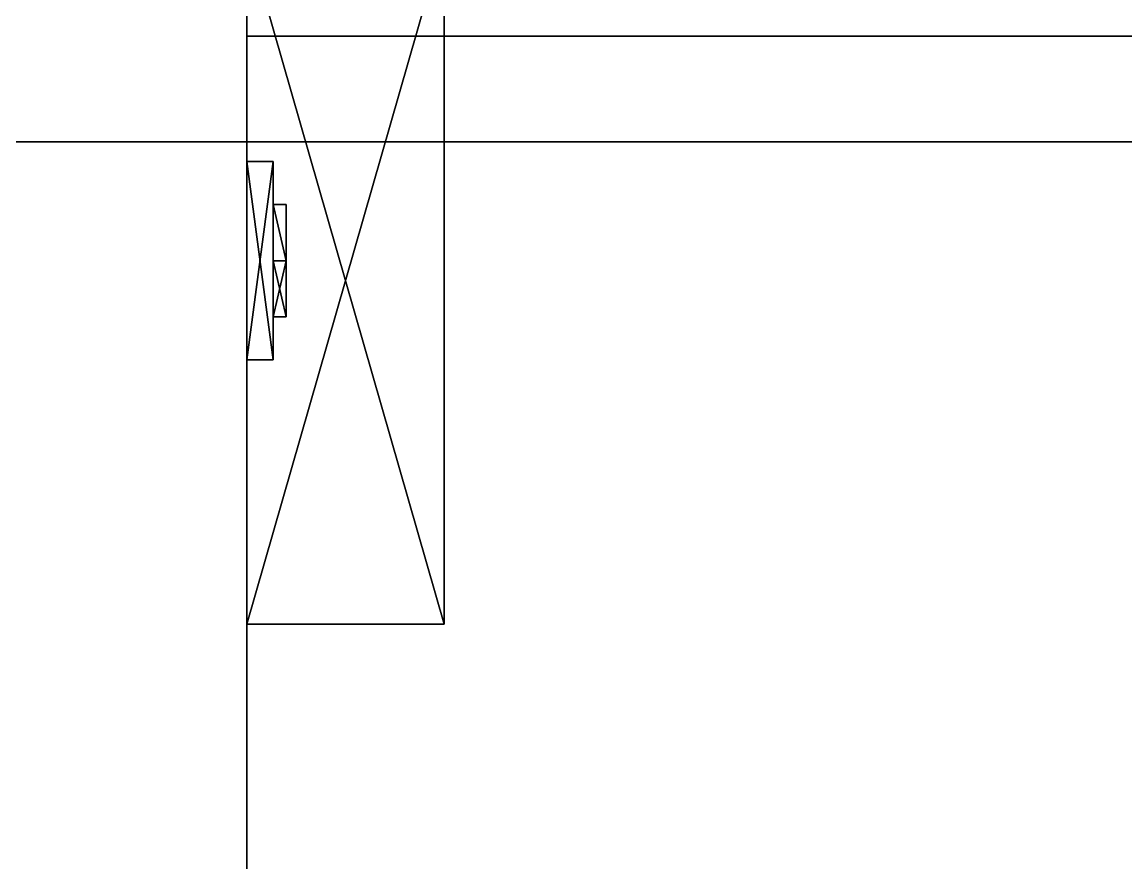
# Model space of a CAD drawing. Extents: x 0 to 6014, y -2453 to 0.
# Drawn here: x 1588 to 1671.5, y -1572.6 to -1508.9 of the extents above; entities that cross this region are included whole.
import ezdxf

# ---------------------------------------------------------------- set-up
doc = ezdxf.new("R2010")
doc.units = 0
for name, color, linetype in [('LAYER0', 7, 'CONTINUOUS'), ('LAYER1', 7, 'CONTINUOUS'), ('LAYER439', 7, 'CONTINUOUS'), ('LAYER472', 7, 'CONTINUOUS'), ('LAYER473', 7, 'CONTINUOUS'), ('LAYER476', 7, 'CONTINUOUS'), ('LAYER477', 7, 'CONTINUOUS'), ('LAYER478', 7, 'CONTINUOUS'), ('LAYER479', 7, 'CONTINUOUS'), ('LAYER480', 7, 'CONTINUOUS'), ('LAYER481', 7, 'CONTINUOUS'), ('LAYER482', 7, 'CONTINUOUS'), ('LAYER483', 7, 'CONTINUOUS'), ('LAYER485', 253, 'CONTINUOUS'), ('LAYER487', 253, 'CONTINUOUS'), ('LAYER489', 253, 'CONTINUOUS'), ('LAYER491', 253, 'CONTINUOUS'), ('LAYER493', 253, 'CONTINUOUS'), ('LAYER506', 254, 'CONTINUOUS')]:
    doc.layers.add(name, color=color, linetype=linetype)

msp = doc.modelspace()

# ---------------------------------------------------------------- linework, layer by layer
at = {"layer": 'LAYER0'}
for points, invisible_edges in [([(1510, -265), (4585, 0), (2107, -1840), (1510, -265)], 7), ([(1510, -265, 5), (2107, -1840, 5), (1510, 0, 5), (1510, -265, 5)], 3), ([(1510, 0, 5), (2107, -1840, 5), (4585, 0, 5), (1510, 0, 5)], 3), ([(2107, -1840, 5), (0, -10, 5), (0, -1840, 5), (2107, -1840, 5)], 1), ([(0, -10, 5), (2107, -1840, 5), (1065, -265, 5), (0, -10, 5)], 7), ([(0, -1840), (1065, -265), (2107, -1840), (0, -1840)], 3), ([(2107, -1840), (1065, -265), (1510, -265), (2107, -1840)], 5), ([(1065, -265, 5), (2107, -1840, 5), (1510, -265, 5), (1065, -265, 5)], 3)]:
    msp.add_3dface(points, dxfattribs=dict(at, invisible_edges=invisible_edges))
at = {"layer": 'LAYER439', "invisible_edges": 1}
for points in [[(1605, -1690, 155), (1587, -1490, 155), (1605, -1490, 155), (1605, -1690, 155)], [(1587, -1490, 155), (1605, -1690, 155), (1587, -1690, 155), (1587, -1490, 155)], [(1587, -1690, 2293), (1605, -1490, 2293), (1587, -1490, 2293), (1587, -1690, 2293)], [(1605, -1490, 2293), (1587, -1690, 2293), (1605, -1690, 2293), (1605, -1490, 2293)], [(1605, -1690, 155), (1605, -1490, 2293), (1605, -1690, 2293), (1605, -1690, 155)], [(1605, -1490, 2293), (1605, -1690, 155), (1605, -1490, 155), (1605, -1490, 2293)]]:
    msp.add_3dface(points, dxfattribs=at)
at = {"layer": 'LAYER472', "invisible_edges": 1}
for points in [[(1605, -1690, 156), (2239, -1490, 156), (2239, -1690, 156), (1605, -1690, 156)], [(2239, -1490, 156), (1605, -1690, 156), (1605, -1490, 156), (2239, -1490, 156)], [(1605, -1690, 156), (1605, -1490, 174), (1605, -1490, 156), (1605, -1690, 156)], [(1605, -1490, 174), (1605, -1690, 156), (1605, -1690, 174), (1605, -1490, 174)], [(1605, -1490, 174), (2239, -1690, 174), (2239, -1490, 174), (1605, -1490, 174)], [(2239, -1690, 174), (1605, -1490, 174), (1605, -1690, 174), (2239, -1690, 174)]]:
    msp.add_3dface(points, dxfattribs=at)
at = {"layer": 'LAYER473', "invisible_edges": 1}
for points in [[(2239, -1690, 2292), (1605, -1490, 2292), (1605, -1690, 2292), (2239, -1690, 2292)], [(1605, -1490, 2292), (2239, -1690, 2292), (2239, -1490, 2292), (1605, -1490, 2292)], [(1605, -1690, 2274), (1605, -1490, 2292), (1605, -1490, 2274), (1605, -1690, 2274)], [(1605, -1490, 2292), (1605, -1690, 2274), (1605, -1690, 2292), (1605, -1490, 2292)], [(2239, -1490, 2274), (1605, -1690, 2274), (1605, -1490, 2274), (2239, -1490, 2274)], [(1605, -1690, 2274), (2239, -1490, 2274), (2239, -1690, 2274), (1605, -1690, 2274)]]:
    msp.add_3dface(points, dxfattribs=at)
at = {"layer": 'LAYER476', "invisible_edges": 1}
for points in [[(2239, -1690, 409), (1605, -1510, 409), (1605, -1690, 409), (2239, -1690, 409)], [(1605, -1510, 409), (2239, -1690, 409), (2239, -1510, 409), (1605, -1510, 409)], [(1605, -1690, 391), (1605, -1510, 409), (1605, -1510, 391), (1605, -1690, 391)], [(1605, -1510, 409), (1605, -1690, 391), (1605, -1690, 409), (1605, -1510, 409)], [(2239, -1510, 391), (1605, -1510, 409), (2239, -1510, 409), (2239, -1510, 391)], [(1605, -1510, 409), (2239, -1510, 391), (1605, -1510, 391), (1605, -1510, 409)], [(2239, -1510, 391), (1605, -1690, 391), (1605, -1510, 391), (2239, -1510, 391)], [(1605, -1690, 391), (2239, -1510, 391), (2239, -1690, 391), (1605, -1690, 391)]]:
    msp.add_3dface(points, dxfattribs=at)
at = {"layer": 'LAYER477', "invisible_edges": 1}
for points in [[(2239, -1690, 1350.5), (1605, -1510, 1350.5), (1605, -1690, 1350.5), (2239, -1690, 1350.5)], [(1605, -1510, 1350.5), (2239, -1690, 1350.5), (2239, -1510, 1350.5), (1605, -1510, 1350.5)], [(1605, -1690, 1332.5), (1605, -1510, 1350.5), (1605, -1510, 1332.5), (1605, -1690, 1332.5)], [(1605, -1510, 1350.5), (1605, -1690, 1332.5), (1605, -1690, 1350.5), (1605, -1510, 1350.5)], [(2239, -1510, 1332.5), (1605, -1510, 1350.5), (2239, -1510, 1350.5), (2239, -1510, 1332.5)], [(1605, -1510, 1350.5), (2239, -1510, 1332.5), (1605, -1510, 1332.5), (1605, -1510, 1350.5)], [(2239, -1510, 1332.5), (1605, -1690, 1332.5), (1605, -1510, 1332.5), (2239, -1510, 1332.5)], [(1605, -1690, 1332.5), (2239, -1510, 1332.5), (2239, -1690, 1332.5), (1605, -1690, 1332.5)]]:
    msp.add_3dface(points, dxfattribs=at)
at = {"layer": 'LAYER478', "invisible_edges": 1}
for points in [[(2239, -1690, 879), (1605, -1510, 879), (1605, -1690, 879), (2239, -1690, 879)], [(1605, -1510, 879), (2239, -1690, 879), (2239, -1510, 879), (1605, -1510, 879)], [(1605, -1690, 861), (1605, -1510, 879), (1605, -1510, 861), (1605, -1690, 861)], [(1605, -1510, 879), (1605, -1690, 861), (1605, -1690, 879), (1605, -1510, 879)], [(2239, -1510, 861), (1605, -1510, 879), (2239, -1510, 879), (2239, -1510, 861)], [(1605, -1510, 879), (2239, -1510, 861), (1605, -1510, 861), (1605, -1510, 879)], [(2239, -1510, 861), (1605, -1690, 861), (1605, -1510, 861), (2239, -1510, 861)], [(1605, -1690, 861), (2239, -1510, 861), (2239, -1690, 861), (1605, -1690, 861)]]:
    msp.add_3dface(points, dxfattribs=at)
at = {"layer": 'LAYER479', "invisible_edges": 1}
for points in [[(2239, -1690, 644), (1605, -1510, 644), (1605, -1690, 644), (2239, -1690, 644)], [(1605, -1510, 644), (2239, -1690, 644), (2239, -1510, 644), (1605, -1510, 644)], [(1605, -1690, 626), (1605, -1510, 644), (1605, -1510, 626), (1605, -1690, 626)], [(1605, -1510, 644), (1605, -1690, 626), (1605, -1690, 644), (1605, -1510, 644)], [(2239, -1510, 626), (1605, -1510, 644), (2239, -1510, 644), (2239, -1510, 626)], [(1605, -1510, 644), (2239, -1510, 626), (1605, -1510, 626), (1605, -1510, 644)], [(2239, -1510, 626), (1605, -1690, 626), (1605, -1510, 626), (2239, -1510, 626)], [(1605, -1690, 626), (2239, -1510, 626), (2239, -1690, 626), (1605, -1690, 626)]]:
    msp.add_3dface(points, dxfattribs=at)
at = {"layer": 'LAYER480', "invisible_edges": 1}
for points in [[(2239, -1690, 1114.75), (1605, -1510, 1114.75), (1605, -1690, 1114.75), (2239, -1690, 1114.75)], [(1605, -1510, 1114.75), (2239, -1690, 1114.75), (2239, -1510, 1114.75), (1605, -1510, 1114.75)], [(1605, -1690, 1096.75), (1605, -1510, 1114.75), (1605, -1510, 1096.75), (1605, -1690, 1096.75)], [(1605, -1510, 1114.75), (1605, -1690, 1096.75), (1605, -1690, 1114.75), (1605, -1510, 1114.75)], [(2239, -1510, 1096.75), (1605, -1510, 1114.75), (2239, -1510, 1114.75), (2239, -1510, 1096.75)], [(1605, -1510, 1114.75), (2239, -1510, 1096.75), (1605, -1510, 1096.75), (1605, -1510, 1114.75)], [(2239, -1510, 1096.75), (1605, -1690, 1096.75), (1605, -1510, 1096.75), (2239, -1510, 1096.75)], [(1605, -1690, 1096.75), (2239, -1510, 1096.75), (2239, -1690, 1096.75), (1605, -1690, 1096.75)]]:
    msp.add_3dface(points, dxfattribs=at)
at = {"layer": 'LAYER481', "invisible_edges": 1}
for points in [[(2239, -1690, 1821.25), (1605, -1510, 1821.25), (1605, -1690, 1821.25), (2239, -1690, 1821.25)], [(1605, -1510, 1821.25), (2239, -1690, 1821.25), (2239, -1510, 1821.25), (1605, -1510, 1821.25)], [(1605, -1690, 1803.25), (1605, -1510, 1821.25), (1605, -1510, 1803.25), (1605, -1690, 1803.25)], [(1605, -1510, 1821.25), (1605, -1690, 1803.25), (1605, -1690, 1821.25), (1605, -1510, 1821.25)], [(2239, -1510, 1803.25), (1605, -1510, 1821.25), (2239, -1510, 1821.25), (2239, -1510, 1803.25)], [(1605, -1510, 1821.25), (2239, -1510, 1803.25), (1605, -1510, 1803.25), (1605, -1510, 1821.25)], [(2239, -1510, 1803.25), (1605, -1690, 1803.25), (1605, -1510, 1803.25), (2239, -1510, 1803.25)], [(1605, -1690, 1803.25), (2239, -1510, 1803.25), (2239, -1690, 1803.25), (1605, -1690, 1803.25)]]:
    msp.add_3dface(points, dxfattribs=at)
at = {"layer": 'LAYER482', "invisible_edges": 1}
for points in [[(2239, -1690, 1585.875), (1605, -1510, 1585.875), (1605, -1690, 1585.875), (2239, -1690, 1585.875)], [(1605, -1510, 1585.875), (2239, -1690, 1585.875), (2239, -1510, 1585.875), (1605, -1510, 1585.875)], [(1605, -1690, 1567.875), (1605, -1510, 1585.875), (1605, -1510, 1567.875), (1605, -1690, 1567.875)], [(1605, -1510, 1585.875), (1605, -1690, 1567.875), (1605, -1690, 1585.875), (1605, -1510, 1585.875)], [(2239, -1510, 1567.875), (1605, -1510, 1585.875), (2239, -1510, 1585.875), (2239, -1510, 1567.875)], [(1605, -1510, 1585.875), (2239, -1510, 1567.875), (1605, -1510, 1567.875), (1605, -1510, 1585.875)], [(2239, -1510, 1567.875), (1605, -1690, 1567.875), (1605, -1510, 1567.875), (2239, -1510, 1567.875)], [(1605, -1690, 1567.875), (2239, -1510, 1567.875), (2239, -1690, 1567.875), (1605, -1690, 1567.875)]]:
    msp.add_3dface(points, dxfattribs=at)
at = {"layer": 'LAYER483', "invisible_edges": 1}
for points in [[(2239, -1690, 2056.625), (1605, -1510, 2056.625), (1605, -1690, 2056.625), (2239, -1690, 2056.625)], [(1605, -1510, 2056.625), (2239, -1690, 2056.625), (2239, -1510, 2056.625), (1605, -1510, 2056.625)], [(1605, -1690, 2038.625), (1605, -1510, 2056.625), (1605, -1510, 2038.625), (1605, -1690, 2038.625)], [(1605, -1510, 2056.625), (1605, -1690, 2038.625), (1605, -1690, 2056.625), (1605, -1510, 2056.625)], [(2239, -1510, 2038.625), (1605, -1510, 2056.625), (2239, -1510, 2056.625), (2239, -1510, 2038.625)], [(1605, -1510, 2056.625), (2239, -1510, 2038.625), (1605, -1510, 2038.625), (1605, -1510, 2056.625)], [(2239, -1510, 2038.625), (1605, -1690, 2038.625), (1605, -1510, 2038.625), (2239, -1510, 2038.625)], [(1605, -1690, 2038.625), (2239, -1510, 2038.625), (2239, -1690, 2038.625), (1605, -1690, 2038.625)]]:
    msp.add_3dface(points, dxfattribs=at)
at = {"layer": 'LAYER485'}
for points in [[(1605, -1502.5, 251.2174), (1619.921, -1502.5, 251.2174), (1605, -1554.5, 251.2174), (1605, -1502.5, 251.2174)], [(1605, -1554.5, 251.2174), (1619.921, -1502.5, 251.2174), (1619.921, -1554.5, 251.2174), (1605, -1554.5, 251.2174)], [(1605, -1554.5, 264.7826), (1619.921, -1554.5, 264.7826), (1605, -1502.5, 264.7826), (1605, -1554.5, 264.7826)], [(1605, -1502.5, 264.7826), (1619.921, -1554.5, 264.7826), (1619.921, -1502.5, 264.7826), (1605, -1502.5, 264.7826)], [(1619.921, -1502.5, 251.2174), (1619.921, -1502.5, 264.7826), (1619.921, -1554.5, 251.2174), (1619.921, -1502.5, 251.2174)], [(1619.921, -1554.5, 251.2174), (1619.921, -1502.5, 264.7826), (1619.921, -1554.5, 264.7826), (1619.921, -1554.5, 251.2174)], [(1606.99, -1519.5, 284), (1605, -1519.5, 284), (1605, -1534.5, 284), (1606.99, -1519.5, 284)], [(1606.99, -1519.5, 284), (1605, -1534.5, 284), (1606.99, -1534.5, 284), (1606.99, -1519.5, 284)], [(1606.99, -1534.5, 232), (1605, -1534.5, 232), (1605, -1519.5, 232), (1606.99, -1534.5, 232)], [(1606.99, -1534.5, 232), (1605, -1519.5, 232), (1606.99, -1519.5, 232), (1606.99, -1534.5, 232)], [(1605, -1519.5, 232), (1605, -1519.5, 284), (1606.99, -1519.5, 284), (1605, -1519.5, 232)], [(1605, -1519.5, 232), (1606.99, -1519.5, 284), (1606.99, -1519.5, 232), (1605, -1519.5, 232)], [(1606.99, -1519.5, 232), (1606.99, -1519.5, 284), (1606.99, -1534.5, 284), (1606.99, -1519.5, 232)], [(1606.99, -1519.5, 232), (1606.99, -1534.5, 284), (1606.99, -1534.5, 232), (1606.99, -1519.5, 232)], [(1607.984, -1522.757, 276.0869), (1607.984, -1527, 271.2909), (1606.99, -1522.757, 276.0869), (1607.984, -1522.757, 276.0869)], [(1606.99, -1522.757, 276.0869), (1607.984, -1527, 271.2909), (1606.99, -1527, 271.2909), (1606.99, -1522.757, 276.0869)], [(1606.99, -1527, 280.883), (1606.99, -1527, 271.2909), (1606.99, -1522.757, 276.0869), (1606.99, -1527, 280.883)], [(1606.99, -1527, 280.883), (1607.984, -1527, 280.883), (1606.99, -1522.757, 276.0869), (1606.99, -1527, 280.883)], [(1606.99, -1522.757, 276.0869), (1607.984, -1527, 280.883), (1607.984, -1522.757, 276.0869), (1606.99, -1522.757, 276.0869)], [(1607.984, -1522.757, 239.913), (1607.984, -1527, 235.117), (1606.99, -1522.757, 239.913), (1607.984, -1522.757, 239.913)], [(1606.99, -1522.757, 239.913), (1607.984, -1527, 235.117), (1606.99, -1527, 235.117), (1606.99, -1522.757, 239.913)], [(1606.99, -1527, 244.7091), (1606.99, -1527, 235.117), (1606.99, -1522.757, 239.913), (1606.99, -1527, 244.7091)], [(1606.99, -1527, 244.7091), (1607.984, -1527, 244.7091), (1606.99, -1522.757, 239.913), (1606.99, -1527, 244.7091)], [(1606.99, -1522.757, 239.913), (1607.984, -1527, 244.7091), (1607.984, -1522.757, 239.913), (1606.99, -1522.757, 239.913)], [(1607.984, -1527, 280.883), (1607.984, -1531.243, 276.0869), (1607.984, -1522.757, 276.0869), (1607.984, -1527, 280.883)], [(1607.984, -1522.757, 276.0869), (1607.984, -1531.243, 276.0869), (1607.984, -1527, 271.2909), (1607.984, -1522.757, 276.0869)], [(1607.984, -1527, 244.7091), (1607.984, -1531.243, 239.913), (1607.984, -1522.757, 239.913), (1607.984, -1527, 244.7091)], [(1607.984, -1522.757, 239.913), (1607.984, -1531.243, 239.913), (1607.984, -1527, 235.117), (1607.984, -1522.757, 239.913)], [(1607.984, -1527, 271.2909), (1607.984, -1531.243, 276.0869), (1606.99, -1527, 271.2909), (1607.984, -1527, 271.2909)], [(1606.99, -1527, 271.2909), (1607.984, -1531.243, 276.0869), (1606.99, -1531.243, 276.0869), (1606.99, -1527, 271.2909)], [(1607.984, -1531.243, 276.0869), (1607.984, -1527, 280.883), (1606.99, -1531.243, 276.0869), (1607.984, -1531.243, 276.0869)], [(1606.99, -1531.243, 276.0869), (1607.984, -1527, 280.883), (1606.99, -1527, 280.883), (1606.99, -1531.243, 276.0869)], [(1606.99, -1527, 280.883), (1606.99, -1531.243, 276.0869), (1606.99, -1527, 271.2909), (1606.99, -1527, 280.883)], [(1607.984, -1527, 235.117), (1607.984, -1531.243, 239.913), (1606.99, -1527, 235.117), (1607.984, -1527, 235.117)], [(1606.99, -1527, 235.117), (1607.984, -1531.243, 239.913), (1606.99, -1531.243, 239.913), (1606.99, -1527, 235.117)], [(1607.984, -1531.243, 239.913), (1607.984, -1527, 244.7091), (1606.99, -1531.243, 239.913), (1607.984, -1531.243, 239.913)], [(1606.99, -1531.243, 239.913), (1607.984, -1527, 244.7091), (1606.99, -1527, 244.7091), (1606.99, -1531.243, 239.913)], [(1606.99, -1527, 244.7091), (1606.99, -1531.243, 239.913), (1606.99, -1527, 235.117), (1606.99, -1527, 244.7091)], [(1606.99, -1534.5, 284), (1605, -1534.5, 284), (1605, -1534.5, 232), (1606.99, -1534.5, 284)], [(1606.99, -1534.5, 284), (1605, -1534.5, 232), (1606.99, -1534.5, 232), (1606.99, -1534.5, 284)], [(1605, -1554.5, 251.2174), (1619.921, -1554.5, 251.2174), (1605, -1554.5, 264.7826), (1605, -1554.5, 251.2174)], [(1605, -1554.5, 264.7826), (1619.921, -1554.5, 251.2174), (1619.921, -1554.5, 264.7826), (1605, -1554.5, 264.7826)]]:
    msp.add_3dface(points, dxfattribs=at)
at = {"layer": 'LAYER487'}
for points in [[(1605, -1502.5, 734.2174), (1619.921, -1502.5, 734.2174), (1605, -1554.5, 734.2174), (1605, -1502.5, 734.2174)], [(1605, -1554.5, 734.2174), (1619.921, -1502.5, 734.2174), (1619.921, -1554.5, 734.2174), (1605, -1554.5, 734.2174)], [(1605, -1554.5, 747.7826), (1619.921, -1554.5, 747.7826), (1605, -1502.5, 747.7826), (1605, -1554.5, 747.7826)], [(1605, -1502.5, 747.7826), (1619.921, -1554.5, 747.7826), (1619.921, -1502.5, 747.7826), (1605, -1502.5, 747.7826)], [(1619.921, -1502.5, 734.2174), (1619.921, -1502.5, 747.7826), (1619.921, -1554.5, 734.2174), (1619.921, -1502.5, 734.2174)], [(1619.921, -1554.5, 734.2174), (1619.921, -1502.5, 747.7826), (1619.921, -1554.5, 747.7826), (1619.921, -1554.5, 734.2174)], [(1606.99, -1519.5, 767), (1605, -1519.5, 767), (1605, -1534.5, 767), (1606.99, -1519.5, 767)], [(1606.99, -1519.5, 767), (1605, -1534.5, 767), (1606.99, -1534.5, 767), (1606.99, -1519.5, 767)], [(1606.99, -1534.5, 715), (1605, -1534.5, 715), (1605, -1519.5, 715), (1606.99, -1534.5, 715)], [(1606.99, -1534.5, 715), (1605, -1519.5, 715), (1606.99, -1519.5, 715), (1606.99, -1534.5, 715)], [(1605, -1519.5, 715), (1605, -1519.5, 767), (1606.99, -1519.5, 767), (1605, -1519.5, 715)], [(1605, -1519.5, 715), (1606.99, -1519.5, 767), (1606.99, -1519.5, 715), (1605, -1519.5, 715)], [(1606.99, -1519.5, 715), (1606.99, -1519.5, 767), (1606.99, -1534.5, 767), (1606.99, -1519.5, 715)], [(1606.99, -1519.5, 715), (1606.99, -1534.5, 767), (1606.99, -1534.5, 715), (1606.99, -1519.5, 715)], [(1607.984, -1522.757, 759.087), (1607.984, -1527, 754.291), (1606.99, -1522.757, 759.087), (1607.984, -1522.757, 759.087)], [(1606.99, -1522.757, 759.087), (1607.984, -1527, 754.291), (1606.99, -1527, 754.291), (1606.99, -1522.757, 759.087)], [(1606.99, -1527, 763.883), (1606.99, -1527, 754.291), (1606.99, -1522.757, 759.087), (1606.99, -1527, 763.883)], [(1606.99, -1527, 763.883), (1607.984, -1527, 763.883), (1606.99, -1522.757, 759.087), (1606.99, -1527, 763.883)], [(1606.99, -1522.757, 759.087), (1607.984, -1527, 763.883), (1607.984, -1522.757, 759.087), (1606.99, -1522.757, 759.087)], [(1607.984, -1522.757, 722.913), (1607.984, -1527, 718.117), (1606.99, -1522.757, 722.913), (1607.984, -1522.757, 722.913)], [(1606.99, -1522.757, 722.913), (1607.984, -1527, 718.117), (1606.99, -1527, 718.117), (1606.99, -1522.757, 722.913)], [(1606.99, -1527, 727.709), (1606.99, -1527, 718.117), (1606.99, -1522.757, 722.913), (1606.99, -1527, 727.709)], [(1606.99, -1527, 727.709), (1607.984, -1527, 727.709), (1606.99, -1522.757, 722.913), (1606.99, -1527, 727.709)], [(1606.99, -1522.757, 722.913), (1607.984, -1527, 727.709), (1607.984, -1522.757, 722.913), (1606.99, -1522.757, 722.913)], [(1607.984, -1527, 763.883), (1607.984, -1531.243, 759.087), (1607.984, -1522.757, 759.087), (1607.984, -1527, 763.883)], [(1607.984, -1522.757, 759.087), (1607.984, -1531.243, 759.087), (1607.984, -1527, 754.291), (1607.984, -1522.757, 759.087)], [(1607.984, -1527, 727.709), (1607.984, -1531.243, 722.913), (1607.984, -1522.757, 722.913), (1607.984, -1527, 727.709)], [(1607.984, -1522.757, 722.913), (1607.984, -1531.243, 722.913), (1607.984, -1527, 718.117), (1607.984, -1522.757, 722.913)], [(1607.984, -1527, 754.291), (1607.984, -1531.243, 759.087), (1606.99, -1527, 754.291), (1607.984, -1527, 754.291)], [(1606.99, -1527, 754.291), (1607.984, -1531.243, 759.087), (1606.99, -1531.243, 759.087), (1606.99, -1527, 754.291)], [(1607.984, -1531.243, 759.087), (1607.984, -1527, 763.883), (1606.99, -1531.243, 759.087), (1607.984, -1531.243, 759.087)], [(1606.99, -1531.243, 759.087), (1607.984, -1527, 763.883), (1606.99, -1527, 763.883), (1606.99, -1531.243, 759.087)], [(1606.99, -1527, 763.883), (1606.99, -1531.243, 759.087), (1606.99, -1527, 754.291), (1606.99, -1527, 763.883)], [(1607.984, -1527, 718.117), (1607.984, -1531.243, 722.913), (1606.99, -1527, 718.117), (1607.984, -1527, 718.117)], [(1606.99, -1527, 718.117), (1607.984, -1531.243, 722.913), (1606.99, -1531.243, 722.913), (1606.99, -1527, 718.117)], [(1607.984, -1531.243, 722.913), (1607.984, -1527, 727.709), (1606.99, -1531.243, 722.913), (1607.984, -1531.243, 722.913)], [(1606.99, -1531.243, 722.913), (1607.984, -1527, 727.709), (1606.99, -1527, 727.709), (1606.99, -1531.243, 722.913)], [(1606.99, -1527, 727.709), (1606.99, -1531.243, 722.913), (1606.99, -1527, 718.117), (1606.99, -1527, 727.709)], [(1606.99, -1534.5, 767), (1605, -1534.5, 767), (1605, -1534.5, 715), (1606.99, -1534.5, 767)], [(1606.99, -1534.5, 767), (1605, -1534.5, 715), (1606.99, -1534.5, 715), (1606.99, -1534.5, 767)], [(1605, -1554.5, 734.2174), (1619.921, -1554.5, 734.2174), (1605, -1554.5, 747.7826), (1605, -1554.5, 734.2174)], [(1605, -1554.5, 747.7826), (1619.921, -1554.5, 734.2174), (1619.921, -1554.5, 747.7826), (1605, -1554.5, 747.7826)]]:
    msp.add_3dface(points, dxfattribs=at)
at = {"layer": 'LAYER489'}
for points in [[(1605, -1502.5, 1217.217), (1619.921, -1502.5, 1217.217), (1605, -1554.5, 1217.217), (1605, -1502.5, 1217.217)], [(1605, -1554.5, 1217.217), (1619.921, -1502.5, 1217.217), (1619.921, -1554.5, 1217.217), (1605, -1554.5, 1217.217)], [(1605, -1554.5, 1230.783), (1619.921, -1554.5, 1230.783), (1605, -1502.5, 1230.783), (1605, -1554.5, 1230.783)], [(1605, -1502.5, 1230.783), (1619.921, -1554.5, 1230.783), (1619.921, -1502.5, 1230.783), (1605, -1502.5, 1230.783)], [(1619.921, -1502.5, 1217.217), (1619.921, -1502.5, 1230.783), (1619.921, -1554.5, 1217.217), (1619.921, -1502.5, 1217.217)], [(1619.921, -1554.5, 1217.217), (1619.921, -1502.5, 1230.783), (1619.921, -1554.5, 1230.783), (1619.921, -1554.5, 1217.217)], [(1606.99, -1519.5, 1250), (1605, -1519.5, 1250), (1605, -1534.5, 1250), (1606.99, -1519.5, 1250)], [(1606.99, -1519.5, 1250), (1605, -1534.5, 1250), (1606.99, -1534.5, 1250), (1606.99, -1519.5, 1250)], [(1606.99, -1534.5, 1198), (1605, -1534.5, 1198), (1605, -1519.5, 1198), (1606.99, -1534.5, 1198)], [(1606.99, -1534.5, 1198), (1605, -1519.5, 1198), (1606.99, -1519.5, 1198), (1606.99, -1534.5, 1198)], [(1605, -1519.5, 1198), (1605, -1519.5, 1250), (1606.99, -1519.5, 1250), (1605, -1519.5, 1198)], [(1605, -1519.5, 1198), (1606.99, -1519.5, 1250), (1606.99, -1519.5, 1198), (1605, -1519.5, 1198)], [(1606.99, -1519.5, 1198), (1606.99, -1519.5, 1250), (1606.99, -1534.5, 1250), (1606.99, -1519.5, 1198)], [(1606.99, -1519.5, 1198), (1606.99, -1534.5, 1250), (1606.99, -1534.5, 1198), (1606.99, -1519.5, 1198)], [(1607.984, -1522.757, 1242.087), (1607.984, -1527, 1237.291), (1606.99, -1522.757, 1242.087), (1607.984, -1522.757, 1242.087)], [(1606.99, -1522.757, 1242.087), (1607.984, -1527, 1237.291), (1606.99, -1527, 1237.291), (1606.99, -1522.757, 1242.087)], [(1606.99, -1527, 1246.883), (1606.99, -1527, 1237.291), (1606.99, -1522.757, 1242.087), (1606.99, -1527, 1246.883)], [(1606.99, -1527, 1246.883), (1607.984, -1527, 1246.883), (1606.99, -1522.757, 1242.087), (1606.99, -1527, 1246.883)], [(1606.99, -1522.757, 1242.087), (1607.984, -1527, 1246.883), (1607.984, -1522.757, 1242.087), (1606.99, -1522.757, 1242.087)], [(1607.984, -1522.757, 1205.913), (1607.984, -1527, 1201.117), (1606.99, -1522.757, 1205.913), (1607.984, -1522.757, 1205.913)], [(1606.99, -1522.757, 1205.913), (1607.984, -1527, 1201.117), (1606.99, -1527, 1201.117), (1606.99, -1522.757, 1205.913)], [(1606.99, -1527, 1210.709), (1606.99, -1527, 1201.117), (1606.99, -1522.757, 1205.913), (1606.99, -1527, 1210.709)], [(1606.99, -1527, 1210.709), (1607.984, -1527, 1210.709), (1606.99, -1522.757, 1205.913), (1606.99, -1527, 1210.709)], [(1606.99, -1522.757, 1205.913), (1607.984, -1527, 1210.709), (1607.984, -1522.757, 1205.913), (1606.99, -1522.757, 1205.913)], [(1607.984, -1527, 1246.883), (1607.984, -1531.243, 1242.087), (1607.984, -1522.757, 1242.087), (1607.984, -1527, 1246.883)], [(1607.984, -1522.757, 1242.087), (1607.984, -1531.243, 1242.087), (1607.984, -1527, 1237.291), (1607.984, -1522.757, 1242.087)], [(1607.984, -1527, 1210.709), (1607.984, -1531.243, 1205.913), (1607.984, -1522.757, 1205.913), (1607.984, -1527, 1210.709)], [(1607.984, -1522.757, 1205.913), (1607.984, -1531.243, 1205.913), (1607.984, -1527, 1201.117), (1607.984, -1522.757, 1205.913)], [(1607.984, -1527, 1237.291), (1607.984, -1531.243, 1242.087), (1606.99, -1527, 1237.291), (1607.984, -1527, 1237.291)], [(1606.99, -1527, 1237.291), (1607.984, -1531.243, 1242.087), (1606.99, -1531.243, 1242.087), (1606.99, -1527, 1237.291)], [(1607.984, -1531.243, 1242.087), (1607.984, -1527, 1246.883), (1606.99, -1531.243, 1242.087), (1607.984, -1531.243, 1242.087)], [(1606.99, -1531.243, 1242.087), (1607.984, -1527, 1246.883), (1606.99, -1527, 1246.883), (1606.99, -1531.243, 1242.087)], [(1606.99, -1527, 1246.883), (1606.99, -1531.243, 1242.087), (1606.99, -1527, 1237.291), (1606.99, -1527, 1246.883)], [(1607.984, -1527, 1201.117), (1607.984, -1531.243, 1205.913), (1606.99, -1527, 1201.117), (1607.984, -1527, 1201.117)], [(1606.99, -1527, 1201.117), (1607.984, -1531.243, 1205.913), (1606.99, -1531.243, 1205.913), (1606.99, -1527, 1201.117)], [(1607.984, -1531.243, 1205.913), (1607.984, -1527, 1210.709), (1606.99, -1531.243, 1205.913), (1607.984, -1531.243, 1205.913)], [(1606.99, -1531.243, 1205.913), (1607.984, -1527, 1210.709), (1606.99, -1527, 1210.709), (1606.99, -1531.243, 1205.913)], [(1606.99, -1527, 1210.709), (1606.99, -1531.243, 1205.913), (1606.99, -1527, 1201.117), (1606.99, -1527, 1210.709)], [(1606.99, -1534.5, 1250), (1605, -1534.5, 1250), (1605, -1534.5, 1198), (1606.99, -1534.5, 1250)], [(1606.99, -1534.5, 1250), (1605, -1534.5, 1198), (1606.99, -1534.5, 1198), (1606.99, -1534.5, 1250)], [(1605, -1554.5, 1217.217), (1619.921, -1554.5, 1217.217), (1605, -1554.5, 1230.783), (1605, -1554.5, 1217.217)], [(1605, -1554.5, 1230.783), (1619.921, -1554.5, 1217.217), (1619.921, -1554.5, 1230.783), (1605, -1554.5, 1230.783)]]:
    msp.add_3dface(points, dxfattribs=at)
at = {"layer": 'LAYER491'}
for points in [[(1605, -1502.5, 1700.217), (1619.921, -1502.5, 1700.217), (1605, -1554.5, 1700.217), (1605, -1502.5, 1700.217)], [(1605, -1554.5, 1700.217), (1619.921, -1502.5, 1700.217), (1619.921, -1554.5, 1700.217), (1605, -1554.5, 1700.217)], [(1605, -1554.5, 1713.783), (1619.921, -1554.5, 1713.783), (1605, -1502.5, 1713.783), (1605, -1554.5, 1713.783)], [(1605, -1502.5, 1713.783), (1619.921, -1554.5, 1713.783), (1619.921, -1502.5, 1713.783), (1605, -1502.5, 1713.783)], [(1619.921, -1502.5, 1700.217), (1619.921, -1502.5, 1713.783), (1619.921, -1554.5, 1700.217), (1619.921, -1502.5, 1700.217)], [(1619.921, -1554.5, 1700.217), (1619.921, -1502.5, 1713.783), (1619.921, -1554.5, 1713.783), (1619.921, -1554.5, 1700.217)], [(1606.99, -1519.5, 1733), (1605, -1519.5, 1733), (1605, -1534.5, 1733), (1606.99, -1519.5, 1733)], [(1606.99, -1519.5, 1733), (1605, -1534.5, 1733), (1606.99, -1534.5, 1733), (1606.99, -1519.5, 1733)], [(1606.99, -1534.5, 1681), (1605, -1534.5, 1681), (1605, -1519.5, 1681), (1606.99, -1534.5, 1681)], [(1606.99, -1534.5, 1681), (1605, -1519.5, 1681), (1606.99, -1519.5, 1681), (1606.99, -1534.5, 1681)], [(1605, -1519.5, 1681), (1605, -1519.5, 1733), (1606.99, -1519.5, 1733), (1605, -1519.5, 1681)], [(1605, -1519.5, 1681), (1606.99, -1519.5, 1733), (1606.99, -1519.5, 1681), (1605, -1519.5, 1681)], [(1606.99, -1519.5, 1681), (1606.99, -1519.5, 1733), (1606.99, -1534.5, 1733), (1606.99, -1519.5, 1681)], [(1606.99, -1519.5, 1681), (1606.99, -1534.5, 1733), (1606.99, -1534.5, 1681), (1606.99, -1519.5, 1681)], [(1607.984, -1522.757, 1725.087), (1607.984, -1527, 1720.291), (1606.99, -1522.757, 1725.087), (1607.984, -1522.757, 1725.087)], [(1606.99, -1522.757, 1725.087), (1607.984, -1527, 1720.291), (1606.99, -1527, 1720.291), (1606.99, -1522.757, 1725.087)], [(1606.99, -1527, 1729.883), (1606.99, -1527, 1720.291), (1606.99, -1522.757, 1725.087), (1606.99, -1527, 1729.883)], [(1606.99, -1527, 1729.883), (1607.984, -1527, 1729.883), (1606.99, -1522.757, 1725.087), (1606.99, -1527, 1729.883)], [(1606.99, -1522.757, 1725.087), (1607.984, -1527, 1729.883), (1607.984, -1522.757, 1725.087), (1606.99, -1522.757, 1725.087)], [(1607.984, -1522.757, 1688.913), (1607.984, -1527, 1684.117), (1606.99, -1522.757, 1688.913), (1607.984, -1522.757, 1688.913)], [(1606.99, -1522.757, 1688.913), (1607.984, -1527, 1684.117), (1606.99, -1527, 1684.117), (1606.99, -1522.757, 1688.913)], [(1606.99, -1527, 1693.709), (1606.99, -1527, 1684.117), (1606.99, -1522.757, 1688.913), (1606.99, -1527, 1693.709)], [(1606.99, -1527, 1693.709), (1607.984, -1527, 1693.709), (1606.99, -1522.757, 1688.913), (1606.99, -1527, 1693.709)], [(1606.99, -1522.757, 1688.913), (1607.984, -1527, 1693.709), (1607.984, -1522.757, 1688.913), (1606.99, -1522.757, 1688.913)], [(1607.984, -1527, 1729.883), (1607.984, -1531.243, 1725.087), (1607.984, -1522.757, 1725.087), (1607.984, -1527, 1729.883)], [(1607.984, -1522.757, 1725.087), (1607.984, -1531.243, 1725.087), (1607.984, -1527, 1720.291), (1607.984, -1522.757, 1725.087)], [(1607.984, -1527, 1693.709), (1607.984, -1531.243, 1688.913), (1607.984, -1522.757, 1688.913), (1607.984, -1527, 1693.709)], [(1607.984, -1522.757, 1688.913), (1607.984, -1531.243, 1688.913), (1607.984, -1527, 1684.117), (1607.984, -1522.757, 1688.913)], [(1607.984, -1527, 1720.291), (1607.984, -1531.243, 1725.087), (1606.99, -1527, 1720.291), (1607.984, -1527, 1720.291)], [(1606.99, -1527, 1720.291), (1607.984, -1531.243, 1725.087), (1606.99, -1531.243, 1725.087), (1606.99, -1527, 1720.291)], [(1607.984, -1531.243, 1725.087), (1607.984, -1527, 1729.883), (1606.99, -1531.243, 1725.087), (1607.984, -1531.243, 1725.087)], [(1606.99, -1531.243, 1725.087), (1607.984, -1527, 1729.883), (1606.99, -1527, 1729.883), (1606.99, -1531.243, 1725.087)], [(1606.99, -1527, 1729.883), (1606.99, -1531.243, 1725.087), (1606.99, -1527, 1720.291), (1606.99, -1527, 1729.883)], [(1607.984, -1527, 1684.117), (1607.984, -1531.243, 1688.913), (1606.99, -1527, 1684.117), (1607.984, -1527, 1684.117)], [(1606.99, -1527, 1684.117), (1607.984, -1531.243, 1688.913), (1606.99, -1531.243, 1688.913), (1606.99, -1527, 1684.117)], [(1607.984, -1531.243, 1688.913), (1607.984, -1527, 1693.709), (1606.99, -1531.243, 1688.913), (1607.984, -1531.243, 1688.913)], [(1606.99, -1531.243, 1688.913), (1607.984, -1527, 1693.709), (1606.99, -1527, 1693.709), (1606.99, -1531.243, 1688.913)], [(1606.99, -1527, 1693.709), (1606.99, -1531.243, 1688.913), (1606.99, -1527, 1684.117), (1606.99, -1527, 1693.709)], [(1606.99, -1534.5, 1733), (1605, -1534.5, 1733), (1605, -1534.5, 1681), (1606.99, -1534.5, 1733)], [(1606.99, -1534.5, 1733), (1605, -1534.5, 1681), (1606.99, -1534.5, 1681), (1606.99, -1534.5, 1733)], [(1605, -1554.5, 1700.217), (1619.921, -1554.5, 1700.217), (1605, -1554.5, 1713.783), (1605, -1554.5, 1700.217)], [(1605, -1554.5, 1713.783), (1619.921, -1554.5, 1700.217), (1619.921, -1554.5, 1713.783), (1605, -1554.5, 1713.783)]]:
    msp.add_3dface(points, dxfattribs=at)
at = {"layer": 'LAYER493'}
for points in [[(1605, -1502.5, 2183.217), (1619.921, -1502.5, 2183.217), (1605, -1554.5, 2183.217), (1605, -1502.5, 2183.217)], [(1605, -1554.5, 2183.217), (1619.921, -1502.5, 2183.217), (1619.921, -1554.5, 2183.217), (1605, -1554.5, 2183.217)], [(1605, -1554.5, 2196.783), (1619.921, -1554.5, 2196.783), (1605, -1502.5, 2196.783), (1605, -1554.5, 2196.783)], [(1605, -1502.5, 2196.783), (1619.921, -1554.5, 2196.783), (1619.921, -1502.5, 2196.783), (1605, -1502.5, 2196.783)], [(1619.921, -1502.5, 2183.217), (1619.921, -1502.5, 2196.783), (1619.921, -1554.5, 2183.217), (1619.921, -1502.5, 2183.217)], [(1619.921, -1554.5, 2183.217), (1619.921, -1502.5, 2196.783), (1619.921, -1554.5, 2196.783), (1619.921, -1554.5, 2183.217)], [(1606.99, -1519.5, 2216), (1605, -1519.5, 2216), (1605, -1534.5, 2216), (1606.99, -1519.5, 2216)], [(1606.99, -1519.5, 2216), (1605, -1534.5, 2216), (1606.99, -1534.5, 2216), (1606.99, -1519.5, 2216)], [(1606.99, -1534.5, 2164), (1605, -1534.5, 2164), (1605, -1519.5, 2164), (1606.99, -1534.5, 2164)], [(1606.99, -1534.5, 2164), (1605, -1519.5, 2164), (1606.99, -1519.5, 2164), (1606.99, -1534.5, 2164)], [(1605, -1519.5, 2164), (1605, -1519.5, 2216), (1606.99, -1519.5, 2216), (1605, -1519.5, 2164)], [(1605, -1519.5, 2164), (1606.99, -1519.5, 2216), (1606.99, -1519.5, 2164), (1605, -1519.5, 2164)], [(1606.99, -1519.5, 2164), (1606.99, -1519.5, 2216), (1606.99, -1534.5, 2216), (1606.99, -1519.5, 2164)], [(1606.99, -1519.5, 2164), (1606.99, -1534.5, 2216), (1606.99, -1534.5, 2164), (1606.99, -1519.5, 2164)], [(1607.984, -1522.757, 2208.087), (1607.984, -1527, 2203.291), (1606.99, -1522.757, 2208.087), (1607.984, -1522.757, 2208.087)], [(1606.99, -1522.757, 2208.087), (1607.984, -1527, 2203.291), (1606.99, -1527, 2203.291), (1606.99, -1522.757, 2208.087)], [(1606.99, -1527, 2212.883), (1606.99, -1527, 2203.291), (1606.99, -1522.757, 2208.087), (1606.99, -1527, 2212.883)], [(1606.99, -1527, 2212.883), (1607.984, -1527, 2212.883), (1606.99, -1522.757, 2208.087), (1606.99, -1527, 2212.883)], [(1606.99, -1522.757, 2208.087), (1607.984, -1527, 2212.883), (1607.984, -1522.757, 2208.087), (1606.99, -1522.757, 2208.087)], [(1607.984, -1522.757, 2171.913), (1607.984, -1527, 2167.117), (1606.99, -1522.757, 2171.913), (1607.984, -1522.757, 2171.913)], [(1606.99, -1522.757, 2171.913), (1607.984, -1527, 2167.117), (1606.99, -1527, 2167.117), (1606.99, -1522.757, 2171.913)], [(1606.99, -1527, 2176.709), (1606.99, -1527, 2167.117), (1606.99, -1522.757, 2171.913), (1606.99, -1527, 2176.709)], [(1606.99, -1527, 2176.709), (1607.984, -1527, 2176.709), (1606.99, -1522.757, 2171.913), (1606.99, -1527, 2176.709)], [(1606.99, -1522.757, 2171.913), (1607.984, -1527, 2176.709), (1607.984, -1522.757, 2171.913), (1606.99, -1522.757, 2171.913)], [(1607.984, -1527, 2212.883), (1607.984, -1531.243, 2208.087), (1607.984, -1522.757, 2208.087), (1607.984, -1527, 2212.883)], [(1607.984, -1522.757, 2208.087), (1607.984, -1531.243, 2208.087), (1607.984, -1527, 2203.291), (1607.984, -1522.757, 2208.087)], [(1607.984, -1527, 2176.709), (1607.984, -1531.243, 2171.913), (1607.984, -1522.757, 2171.913), (1607.984, -1527, 2176.709)], [(1607.984, -1522.757, 2171.913), (1607.984, -1531.243, 2171.913), (1607.984, -1527, 2167.117), (1607.984, -1522.757, 2171.913)], [(1607.984, -1527, 2203.291), (1607.984, -1531.243, 2208.087), (1606.99, -1527, 2203.291), (1607.984, -1527, 2203.291)], [(1606.99, -1527, 2203.291), (1607.984, -1531.243, 2208.087), (1606.99, -1531.243, 2208.087), (1606.99, -1527, 2203.291)], [(1607.984, -1531.243, 2208.087), (1607.984, -1527, 2212.883), (1606.99, -1531.243, 2208.087), (1607.984, -1531.243, 2208.087)], [(1606.99, -1531.243, 2208.087), (1607.984, -1527, 2212.883), (1606.99, -1527, 2212.883), (1606.99, -1531.243, 2208.087)], [(1606.99, -1527, 2212.883), (1606.99, -1531.243, 2208.087), (1606.99, -1527, 2203.291), (1606.99, -1527, 2212.883)], [(1607.984, -1527, 2167.117), (1607.984, -1531.243, 2171.913), (1606.99, -1527, 2167.117), (1607.984, -1527, 2167.117)], [(1606.99, -1527, 2167.117), (1607.984, -1531.243, 2171.913), (1606.99, -1531.243, 2171.913), (1606.99, -1527, 2167.117)], [(1607.984, -1531.243, 2171.913), (1607.984, -1527, 2176.709), (1606.99, -1531.243, 2171.913), (1607.984, -1531.243, 2171.913)], [(1606.99, -1531.243, 2171.913), (1607.984, -1527, 2176.709), (1606.99, -1527, 2176.709), (1606.99, -1531.243, 2171.913)], [(1606.99, -1527, 2176.709), (1606.99, -1531.243, 2171.913), (1606.99, -1527, 2167.117), (1606.99, -1527, 2176.709)], [(1606.99, -1534.5, 2216), (1605, -1534.5, 2216), (1605, -1534.5, 2164), (1606.99, -1534.5, 2216)], [(1606.99, -1534.5, 2216), (1605, -1534.5, 2164), (1606.99, -1534.5, 2164), (1606.99, -1534.5, 2216)], [(1605, -1554.5, 2183.217), (1619.921, -1554.5, 2183.217), (1605, -1554.5, 2196.783), (1605, -1554.5, 2183.217)], [(1605, -1554.5, 2196.783), (1619.921, -1554.5, 2183.217), (1619.921, -1554.5, 2196.783), (1605, -1554.5, 2196.783)]]:
    msp.add_3dface(points, dxfattribs=at)
at = {"layer": 'LAYER506', "invisible_edges": 1}
for points in [[(97, -1500, 2293), (2247, -1518, 2293), (97, -1518, 2293), (97, -1500, 2293)], [(2247, -1518, 2293), (97, -1500, 2293), (2247, -1500, 2293), (2247, -1518, 2293)], [(2247, -1500, 2363), (97, -1518, 2363), (2247, -1518, 2363), (2247, -1500, 2363)], [(97, -1518, 2363), (2247, -1500, 2363), (97, -1500, 2363), (97, -1518, 2363)], [(97, -1518, 2363), (2247, -1518, 2293), (2247, -1518, 2363), (97, -1518, 2363)], [(2247, -1518, 2293), (97, -1518, 2363), (97, -1518, 2293), (2247, -1518, 2293)]]:
    msp.add_3dface(points, dxfattribs=at)

# ---------------------------------------------------------------- meshes
at = {"layer": 'LAYER1'}
mesh = msp.add_polymesh((11, 2), dxfattribs=at)
for k, corner in enumerate([(2257, -1690, 2334), (2257, -2453, 2334), (150, -1690, 2334), (2257, -1690, 2334), (150, -160, 2334), (150, -1690, 2334), (915, -160, 2334), (150, -160, 2334), (915, -415, 2334), (915, -160, 2334), (1660, -415, 2334), (915, -415, 2334), (1660, -150, 2334), (1660, -415, 2334), (4435, -150, 2334), (1660, -150, 2334), (4435, -790, 2334), (4435, -150, 2334), (6013.688, -790, 2334), (4435, -790, 2334), (6013.688, -640, 2334), (4585, -640, 2334)]):
    mesh.set_mesh_vertex(divmod(k, 2), corner)

doc.saveas('drawing.dxf')
